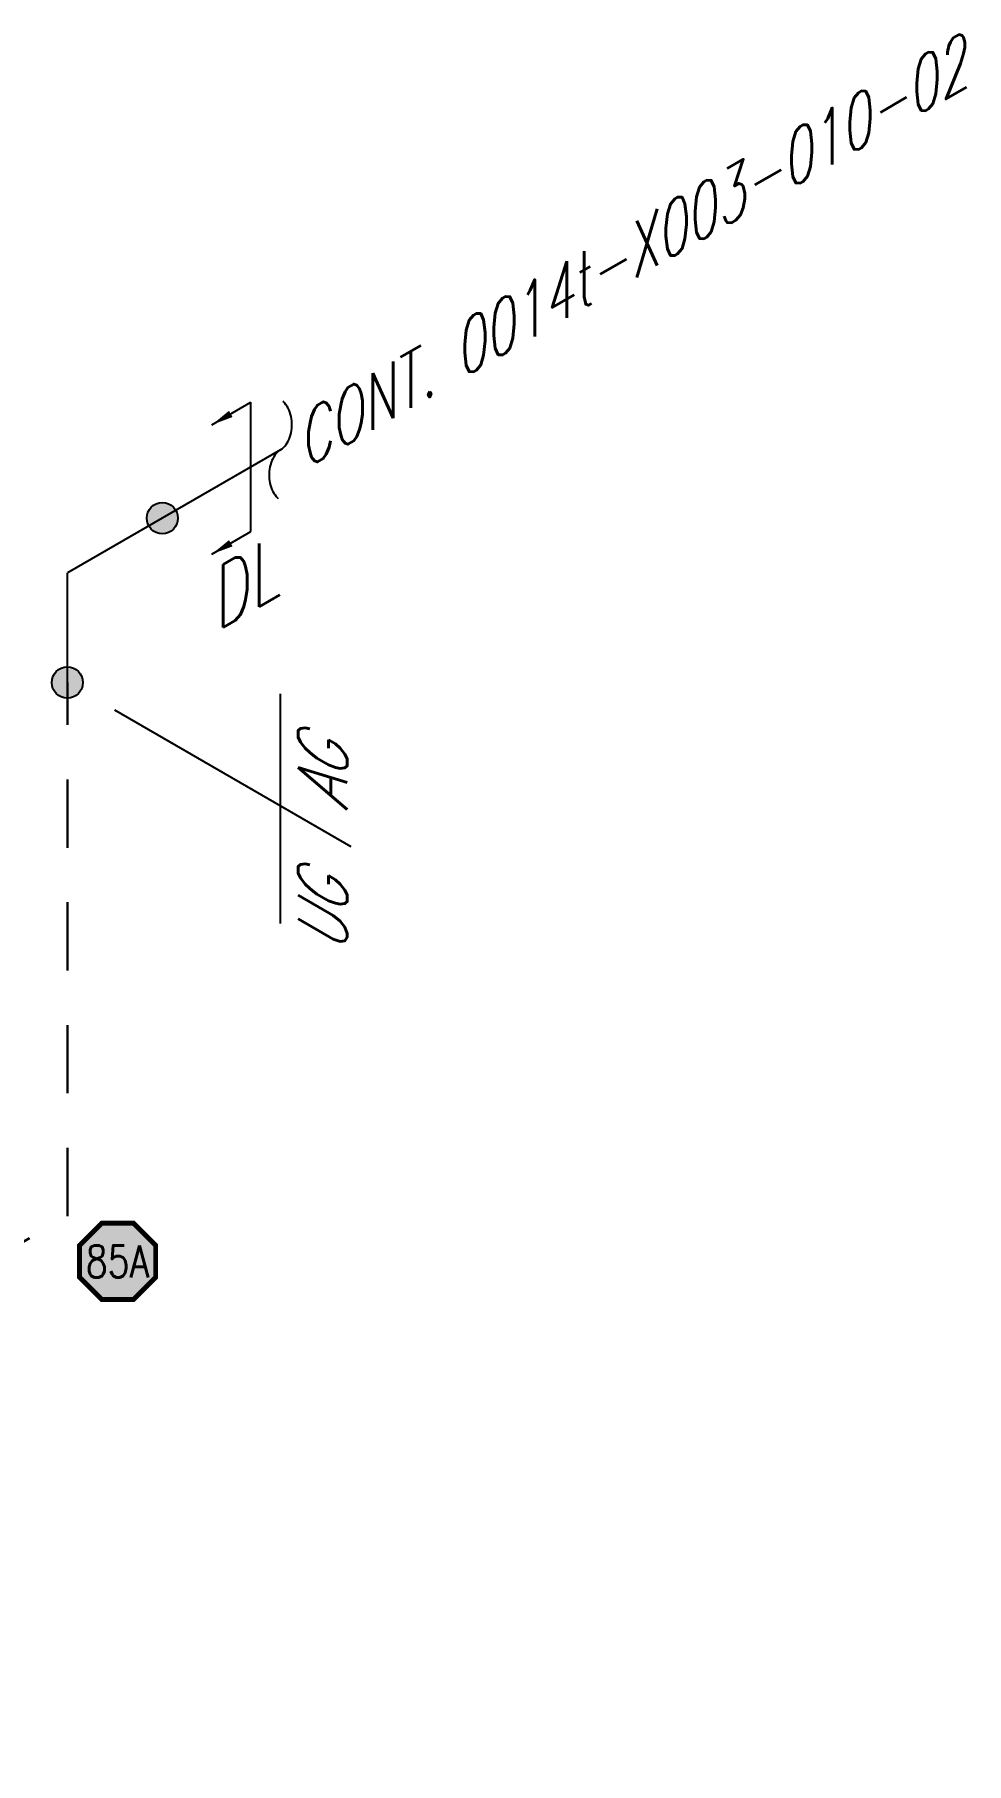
# Model space of a CAD drawing. Header units: inches. Extents: x 0.1 to 17.4, y 0.1 to 11.4.
# Drawn here: x 10.326 to 12.033, y 2.024 to 5.191 of the extents above; entities that cross this region are included whole.
import ezdxf
from ezdxf.enums import TextEntityAlignment as Align

# ---------------------------------------------------------------- set-up
doc = ezdxf.new("R2010")
doc.units = ezdxf.units.IN
doc.header["$MEASUREMENT"] = 0
doc.linetypes.add('HIDDEN2', pattern=[0.1875, 0.125, -0.0625])
for name, color, linetype in [('Continuation', 7, 'Continuous'), ('DL', 20, 'Continuous'), ('PART_PCML', 7, 'Continuous'), ('PIPE-ANNO', 150, 'HIDDEN2'), ('TEXT', 7, 'Continuous'), ('UNAS.PIPE', 251, 'Continuous')]:
    doc.layers.add(name, color=color, linetype=linetype)
doc.layers.add('PIPE', color=7, linetype='Continuous', lineweight=30)
doc.styles.add('ISO30', font='simplex.shx', dxfattribs={"width": 0.85, "oblique": 30, "height": 0.075})
doc.styles.add('PART_Standard', font='romans', dxfattribs={"width": 0.8, "height": 0.09})
doc.styles.add('Richmond', font='arial.ttf')
doc.styles.add('SIMPLEX', font='ROMANS')
doc.dimstyles.new('Richmond', dxfattribs={"dimtxt": 0.18, "dimasz": 0.18, "dimexe": 0.18, "dimexo": 0.0625, "dimgap": 0.09, "dimtad": 0, "dimtih": 1, "dimtoh": 1, "dimdec": 4, "dimzin": 0, "dimdsep": 46, "dimtxsty": 'Richmond', "dimcen": 0.09, "dimadec": 0, "dimazin": 0, "dimtfac": 1, "dimtdec": 4, "dimtofl": 0, "dimtmove": 0, "dimatfit": 3, "dimfxl": 1, "dimtolj": 1, "dimtzin": 0, "dimarcsym": 0})

# ---------------------------------------------------------------- blocks, each defined once
blk = doc.blocks.new('1_Cont_330')
at = {"layer": 'Continuation', "style": 'PART_Standard', "oblique": 330, "width": 0.8}
blk.add_attdef('CONT.', (0, 0), '', height=0.09, rotation=330, dxfattribs=at)
blk = doc.blocks.new('1_BREAK-PIPE_PIPE_00')
at = {"color": 0, "linetype": 'ByBlock', "lineweight": -2}
for centre, major_axis in [((-0.0298, 0.0919), (0, -0.101)), ((0.0298, -0.0919), (0, 0.101))]:
    blk.add_ellipse(centre, major_axis=major_axis, ratio=0.711978, start_param=0.427466, end_param=3.141593, dxfattribs=at)
blk = doc.blocks.new('DL_30')
at = {"layer": 'DL', "style": 'ISO30', "oblique": 30, "width": 0.85}
blk.add_text('DL', height=0.1, rotation=30, dxfattribs=at).set_placement((-0.2098, 0.0365))
blk = doc.blocks.new('PART_PCML')
blk.add_hatch(color=0).paths.add_polyline_path([(-0.0699, -0.029), (-0.029, -0.0699), (0.029, -0.0699), (0.0699, -0.029), (0.0699, 0.029), (0.029, 0.0699), (-0.029, 0.0699), (-0.0699, 0.029)])
at = {"color": 7, "const_width": 0.009}
blk.add_lwpolyline([(-0.0699, 0.029), (-0.029, 0.0699), (0.029, 0.0699), (0.0699, 0.029), (0.0699, -0.029), (0.029, -0.0699), (-0.029, -0.0699), (-0.0699, -0.029), (-0.0699, 0.029), (-0.029, 0.0699)], dxfattribs=at)
at = {"color": 18, "true_color": 0x000000}
blk.add_lwpolyline([(-0.029, 0.0699), (-0.0699, 0.029), (-0.0699, -0.029), (-0.029, -0.0699), (0.029, -0.0699), (0.0699, -0.029), (0.0699, 0.029), (0.029, 0.0699)], close=True, dxfattribs=at)
at = {"color": 7, "true_color": 0xffffff, "style": 'SIMPLEX', "width": 0.8, "flags": 1}
for tag, p in [('CIRCUIT', (-0.0939, 0.0889)), ('DM', (-0.0527, -0.1332)), ('TYPE', (-0.0749, -0.2043))]:
    blk.add_attdef(tag, p, '', height=0.0586, dxfattribs=at)
at = {"color": 7, "true_color": 0xffffff, "style": 'SIMPLEX', "width": 0.8}
blk.add_attdef('DMDISP', text='', height=0.0586, dxfattribs=at).set_placement((0, 0), align=Align.MIDDLE_CENTER)
blk = doc.blocks.new('*U71')
at = {"color": 20, "linetype": 'ByBlock', "ltscale": 0.7}
blk.add_line((-0.0541, -0.1498), (-0.0541, 0.0873), dxfattribs=at)
for points in [[(-0.1257, 0.0459), (-0.0541, 0.0873)], [(-0.1257, -0.191), (-0.0541, -0.1498)]]:
    blk.add_leader(points, dimstyle='Richmond', override={"dimasz": 0.04, "dimgap": 0.09, "dimtad": 0}, dxfattribs=at)

msp = doc.modelspace()

# ---------------------------------------------------------------- hatches: boundary and pattern name
at = {"layer": 'UNAS.PIPE', "linetype": 'ByBlock', "lineweight": -2}
h = msp.add_hatch(color=256, dxfattribs=at)
edge = h.paths.add_edge_path()
edge.add_arc((10.5601, 4.3056), 0.0286, 0, 360)
h = msp.add_hatch(color=256, dxfattribs=at)
edge = h.paths.add_edge_path()
edge.add_arc((10.3861, 4.0043), 0.0286, 0, 360)

# ---------------------------------------------------------------- linework, layer by layer
at = {"layer": 'PIPE', "linetype": 'HIDDEN2'}
for p, q in [((10.3861, 3.0269), (10.3861, 4.0043)), ((8.6496, 2.0244), (10.3861, 3.0269))]:
    msp.add_line(p, q, dxfattribs=at)
at = {"layer": 'PIPE-ANNO', "linetype": 'Continuous'}
for p, q in [((10.7758, 3.9835), (10.7758, 3.5629)), ((10.4727, 3.9543), (10.9057, 3.7043))]:
    msp.add_line(p, q, dxfattribs=at)
at = {"layer": 'UNAS.PIPE'}
for p in [(10.7766, 4.4306), (10.3861, 4.0043)]:
    msp.add_line(p, (10.3861, 4.2052), dxfattribs=at)
at = {"layer": 'UNAS.PIPE', "linetype": 'ByBlock', "lineweight": -2}
for centre in [(10.5601, 4.3056), (10.3861, 4.0043)]:
    msp.add_circle(centre, 0.0286, dxfattribs=at)

# ---------------------------------------------------------------- block references
at = {"layer": 'DL'}
for name, p in [('*U71', (10.7766, 4.4306)), ('DL_30', (10.8687, 4.0613))]:
    msp.add_blockref(name, p, dxfattribs=at)
at = {"layer": 'PART_PCML', "color": 13}
msp.add_blockref('PART_PCML', (10.4781, 2.9441), dxfattribs=at).add_auto_attribs({'DMDISP': '85A'})
at = {"layer": 'PIPE'}
ref = msp.add_blockref('1_Cont_330', (9.4792, 3.6725), dxfattribs=dict(at, xscale=-1))
ref.add_attrib('CONT.', 'CONT. 0014t-X003-010-02', dxfattribs={"layer": 'Continuation', "height": 0.09, "rotation": 30, "style": 'PART_Standard', "oblique": 30, "width": 0.8}).set_placement((10.7976, 4.4337), align=Align.MIDDLE_LEFT)
at = {"layer": 'PIPE-ANNO', "xscale": 0.5000000000000001, "yscale": 0.5000000000000001, "zscale": 0.5000000000000001, "rotation": 180}
msp.add_blockref('1_BREAK-PIPE_PIPE_00', (10.7766, 4.4306), dxfattribs=at)

# ---------------------------------------------------------------- texts
at = {"layer": 'TEXT', "style": 'PART_Standard', "oblique": 30, "width": 0.8}
msp.add_text('AG', height=0.09, rotation=90, dxfattribs=at).set_placement((10.8989, 3.8891), align=Align.RIGHT)
msp.add_text('UG', height=0.09, rotation=90, dxfattribs=at).set_placement((10.8989, 3.5074))

doc.saveas('drawing.dxf')
